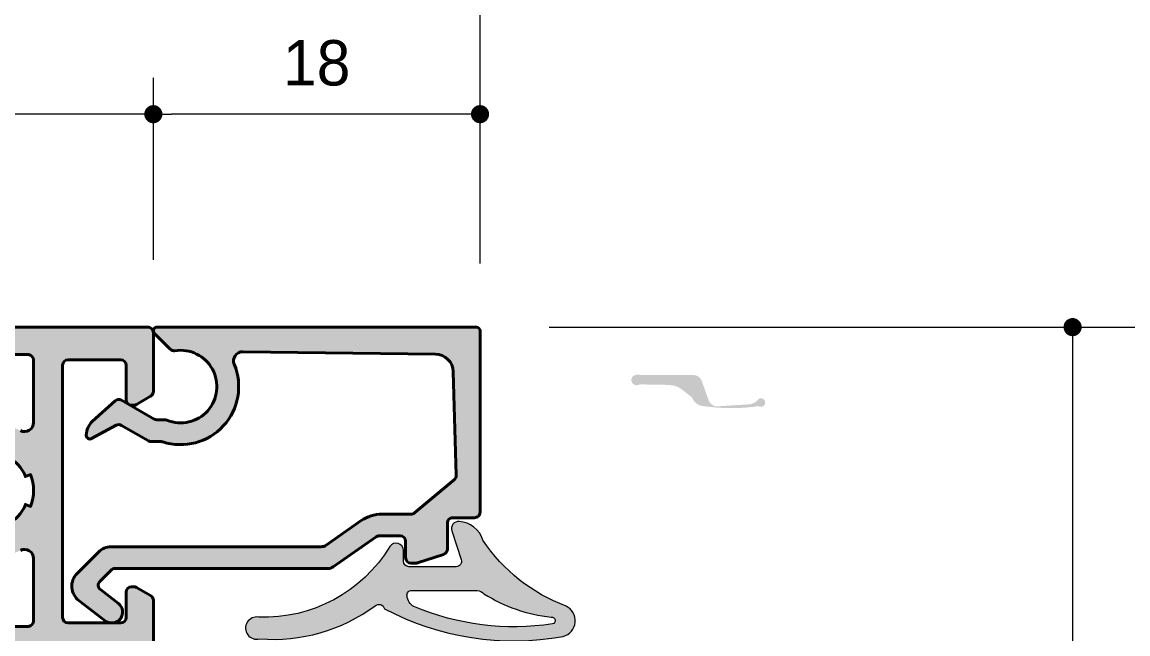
# Model space of a CAD drawing. Header units: millimetres. Extents: x -576 to 4430, y -1196 to 2690.
# Drawn here: x 365.4 to 426.4, y -209.2 to -175.5 of the extents above; entities that cross this region are included whole.
import ezdxf

# ---------------------------------------------------------------- set-up
doc = ezdxf.new("R2010")
doc.units = ezdxf.units.MM
doc.header["$LTSCALE"] = 0.25
doc.header["$MEASUREMENT"] = 0
doc.layers.get('0').update_dxf_attribs({"lineweight": 5})
doc.layers.get('Defpoints').update_dxf_attribs({"lineweight": 5})
for name, color, linetype, lineweight in [('01_Aluminum', 4, 'Continuous', 40), ('01_Dimension', 251, 'Continuous', 9), ('01_Fill Plastic', 253, 'Continuous', 0), ('01_Plastic', 3, 'Continuous', 20)]:
    doc.layers.add(name, color=color, linetype=linetype, lineweight=lineweight)
doc.layers.add('01_Fill Aluminum', color=7, linetype='Continuous', lineweight=0, true_color=0xdcdcdc)
doc.styles.add('Aluk Text', font='GOTHIC.TTF')
doc.dimstyles.new('ALUK Manual 1-1', dxfattribs={"dimtxt": 2.5, "dimasz": 1, "dimexe": 2, "dimexo": 4, "dimgap": 1.5, "dimtad": 3, "dimdec": 1, "dimdsep": 46, "dimtxsty": 'Aluk Text', "dimblk": 'DOT', "dimcen": 0, "dimclrd": 256, "dimclre": 256, "dimclrt": 2, "dimaunit": 1, "dimadec": 0, "dimazin": 0, "dimtfac": 0.7, "dimtdec": 1, "dimtmove": 0, "dimatfit": 3, "dimldrblk": 'DOT', "dimfxl": 1, "dimtolj": 2, "dimlwd": -1, "dimlwe": -1, "dimarcsym": 0})

# ---------------------------------------------------------------- blocks, each defined once
blk = doc.blocks.new('N10822')
at = {"layer": '01_Fill Aluminum', "ltscale": 0.25}
h = blk.add_hatch(color=256, dxfattribs=at)
h.dxf.hatch_style = 1
h.paths.add_polyline_path([(18.30001549542649, 0.09999999999977383, 0.4142135623730933), (18.10001549542638, 0.2999999999998875), (0.5000154954263092, 0.3000000000000012, 0.6681786379191139), (0.3585941391890248, -0.04142135623699228), (1.232550510368295, -0.9153777274171734, 0.2397131860925447), (1.491203131615487, -0.9996168033190806, -1.314619193601318), (1.050779895853507, -4.829247002215524, 0.09647240044976374), (0.9381958235992389, -4.807320421791314), (0.5000154954256484, -4.807320421791314, -0.1316524975873898), (0.350015495425934, -4.767128042926722), (-1.448354594318017, -3.728838587510524, 0.3249196962328286), (-1.799093776225668, -3.765702761002593), (-3.06323467075331, -4.903940334996976, 0.2214433755511128), (-3.393527870323314, -5.681027113023898, 0.5436583071641639), (-3.09875039969436, -5.841662359703617), (-1.745961627550997, -5.107935893227609, -0.2608278656960735), (-1.452931130501183, -5.111836969168023), (0.02847646450913288, -5.967128042926577, 0.1316524975875252), (0.1784764645097745, -6.007320421791359), (0.7296745710459227, -6.007320421791018, -0.07795444858954513), (0.8215316401751451, -6.021729317498481, 0.6394709010001309), (4.756446417380594, -1.747683070561566, -0.5356632447756504), (5.219439502544551, -1.055850100275882), (15.84044425250568, -1.188055680604361, -0.4022031260866221), (16.82758490259349, -2.159249479955515), (16.99118137232327, -7.851422240871968, -0.2378242316410792), (16.8838760907339, -8.09930484437054), (14.68907362621152, -9.930361587527276, -0.175594690743593), (14.49689106413947, -10.00000129833809), (12.90269761395862, -10.00000129833775, 0.1539147432816319), (11.75554459900262, -10.36169730936692), (9.830574693325174, -11.70957599724397, -0.1539147432815861), (9.543786439585878, -11.80000000000139), (-2.020971491507062, -11.80000000000093, 0.198912367379744), (-2.728078272693846, -12.09289321881458), (-3.900879172980243, -13.26569411910167, 0.4579875136934233), (-3.789594303457029, -14.77591748558643), (-2.35761689335072, -15.87585636277707, 1), (-1.626697691536512, -14.92414363278978), (-2.619971604034042, -14.1613052757566, -0.4529657504803252), (-2.649373837935642, -13.71124505890452), (-2.025996744675673, -13.08786796564444, -0.1989123673796808), (-1.813864710320026, -13.00000000000052), (9.922145043519391, -13.00000000000052, 0.1539147432816), (10.20893329725875, -12.90957599724307), (12.57297524340988, -11.25425569999213, -0.1539147432816007), (12.74504819565342, -11.20000129833768), (13.90001754467038, -11.20000129833768, -0.4142135623730945), (14.20001754467049, -11.50000129833779), (14.20001754467049, -12.40000221742495, 0.4142135623730951), (14.50001754467058, -12.70000221742505), (14.76848627409068, -12.70000221742505, 0.0787017068245513), (14.8611913724024, -12.68531917231373), (16.29272264298302, -12.22018646672919, 0.3249196962329789), (16.50001754467067, -11.93486951184054), (16.50001754467067, -10.50000180925205, -0.414213620938794), (16.800017604657, -10.20000180925247), (18.00001543544658, -10.20000204919899, 0.4142136209387941), (18.30001549543349, -9.90000204919883)])
at = {"layer": '01_Aluminum'}
blk.add_lwpolyline([(0.8215316401750954, -6.021729317498465, 0.07795444858954005), (0.7296745710458765, -6.007320421791018), (0.178476464509373, -6.007320421791359, -0.1316524975874838), (0.02847646450882735, -5.967128042926401), (-1.452931130501014, -5.11183696916812, 0.2608278656967649), (-1.745961627551509, -5.107935893227886), (-3.098750399694467, -5.841662359703673, -0.5685093927568832), (-3.394104064394554, -5.66585656165314), (-3.394104064394554, -5.647085160475125, -0.212556561670061), (-3.063234670753985, -4.903940334997582), (-1.799093776225703, -3.765702761002625, -0.3249196962327348), (-1.448354594318147, -3.728838587510448), (0.3500154954266748, -4.767128042927151, 0.1316524975872261), (0.500015495426311, -4.807320421791314), (0.9381958235993864, -4.807320421791314, -0.09647240044982194), (1.050779895853708, -4.829247002215606, 1.314619193601183), (1.491203131615663, -0.9996168033190531, -0.2397131860924494), (1.232550510368497, -0.9153777274173751), (0.3585941391887957, -0.0414213562367638, -0.6681786379185342), (0.500015495426311, 0.3000000000000012), (18.10001549542667, 0.2999999999998875, -0.4142135623732282), (18.30001549542649, 0.09999999999938725), (18.30001549542649, -9.899999999999931, -0.414215613228528), (18.00001544401621, -10.200002049199), (16.80001759608732, -10.20000180925247, 0.4142136125722515), (16.50001754467067, -10.50000180925219), (16.50001754467067, -11.93486951184043, -0.3249196962328572), (16.29272264298325, -12.22018646672911), (14.86119137240294, -12.68531917231355, -0.07870170682468189), (14.76848627409109, -12.70000221742505), (14.50001754467067, -12.70000221742505, -0.4142135623728175), (14.20001754467049, -12.40000221742532), (14.20001754467049, -11.50000129833763, 0.4142135623730173), (13.90001754467031, -11.20000129833768), (12.74504819565337, -11.20000129833768, 0.1539147432815944), (12.57297524340984, -11.25425569999215), (10.2089332972586, -12.90957599724318, -0.1539147432815825), (9.922145043519237, -13.00000000000052), (-1.813864710320189, -13.00000000000052, 0.1989123673799484), (-2.025996744676007, -13.08786796564477), (-2.649373837935485, -13.71124505890436, 0.4529657504802867), (-2.619971604034248, -14.16130527575644), (-1.626697691539988, -14.9241436327871, -0.9999999999999792), (-2.357616893358312, -15.87585636277124), (-3.789594303456937, -14.7759174855865, -0.4579875136936188), (-3.90087917297987, -13.26569411910129), (-2.728078272693523, -12.09289321881426, -0.1989123673796791), (-2.020971491506856, -11.80000000000093), (9.543786439585716, -11.80000000000139, 0.153914743281608), (9.830574693325076, -11.70957599724404), (11.75554459900232, -10.36169730936713, -0.1539147432815915), (12.90269761395794, -10.00000129833775), (14.49689106413953, -10.00000129833809, 0.1755946907436052), (14.68907362621158, -9.930361587527226), (16.88387609073371, -8.099304844370703, 0.2378242316413056), (16.99118137232327, -7.851422240871965), (16.82758490259349, -2.159249479955473, 0.4022031260866348), (15.84044425250559, -1.18805568060436), (5.229369950365623, -1.055973710108286, 0.542070862359244), (4.756446417380545, -1.747683070561446, -0.6394709010001509)], format="xyb", close=True, dxfattribs=at)
blk = doc.blocks.new('809120')
at = {"layer": '01_Fill Plastic', "ltscale": 0.25}
h = blk.add_hatch(color=256, dxfattribs=at)
h.dxf.hatch_style = 1
h.paths.add_polyline_path([(-9.323921734986751, -2.776099439384694, 1.248094821065327), (-9.271178545890006, -3.971933540839356, 0.1806414587843621), (-2.909122664640094, -2.157175772658533, -0.5713882184752315), (-2.393675263612316, -2.314557086055047, 0.1686678630860113), (7.453558793975825, -3.838715705040038, 0.6985064420417769), (7.614815590446884, -2.170444398338581, -0.1590991144742034), (3.033966182006451, 1.466446658664156, 0.3028165420598264), (1.725863716689525, 2.495388488997953, 0.5367706748602691), (1.31499070863955, 1.970302435791541), (1.839370635029624, 0.3947368421052456, -0.5117725455009919), (1.554721850124579, -9.43689570931383e-16), (-1.045278149875333, 8.326672684688674e-16, -0.4142135623730673), (-1.345278149875355, 0.2999999999999954), (-1.345278149875412, 0.9000000000000967, 0.7524982433586542), (-2.098409856434863, 1.108695198791989, -0.2720297106965639)])
h.paths.add_polyline_path([(-0.882272218610128, -1.302403864303527), (2.719963092387786, -1.302403864303415, -0.1383337806736483), (3.089248055011774, -1.485597594298783, 0.1174169460554841), (6.793518628232169, -2.774305129175675, -0.9646854720560472), (6.865514654357264, -3.151797035172218, -0.1368653522962644), (-0.7673108268856814, -2.196615346370222, -0.2349743539514288), (-1.149083788569158, -1.60984644776499, -0.5053443711861282)], flags=16)
at = {"layer": '01_Plastic'}
for points in [[(-1.345278149875412, 0.9000000000000918, 0.7524982433568572), (-2.098409856433875, 1.108695198793613, -0.272029710696627), (-9.323921734986754, -2.776099439384693, 1.248094821065313), (-9.271178545889995, -3.971933540839358, 0.1806414587843612), (-2.909122664640108, -2.157175772658547, -0.5713882184753021), (-2.393675263612295, -2.31455708605506, 0.1686678630860103), (7.453558793975787, -3.838715705040047, 0.6985064420418362), (7.614815590446767, -2.170444398338534, -0.1590991144741998), (3.033966182006452, 1.466446658664153, 0.3028165420598103), (1.725863716689616, 2.495388488997945, 0.5367706748602842), (1.314990708639527, 1.97030243579161), (1.839370635029638, 0.3947368421052024, -0.5117725455009584), (1.554721850124565, -8.881784197001252e-16), (-1.045278149875401, 8.881784197001252e-16, -0.4142135623730727), (-1.345278149875355, 0.3000000000000691)], [(6.865514654355877, -3.151797035172424, -0.1368653522962399), (-0.767310826885705, -2.196615346370208, -0.2349743539514184), (-1.149083788569158, -1.609846447764993, -0.505344371186135), (-0.882272218610126, -1.302403864303527), (2.719963092387786, -1.302403864303415, -0.1383337806736852), (3.089248055011865, -1.485597594298839, 0.1174169460554808), (6.793518628232164, -2.774305129175676, -0.9646854720520451)]]:
    blk.add_lwpolyline(points, format="xyb", close=True, dxfattribs=at)
blk = doc.blocks.new('#K-007')
at = {"layer": '01_Fill Aluminum', "ltscale": 0.25}
h = blk.add_hatch(color=256, dxfattribs=at)
h.dxf.hatch_style = 1
h.paths.add_polyline_path([(58.7000001021388, -46.0002577053732, -0.4142135623730951), (59.00000010213864, -45.70025770537336), (61.90000010213805, -45.70025770537336, -0.4142135623730951), (62.2000001021388, -46.00025770537411), (62.2000001021388, -47.40025770537363, 0.4742974360923657), (62.55980772327376, -47.69423567810965, 0.1830809254934058), (62.76961534440875, -47.66006532650873), (63.5500001021386, -47.20950997656151, 0.2679491924310168), (63.7000001021388, -46.94970235542571), (63.7000001021388, -43.80025770537372, 0.4142135623730951), (62.7000001021388, -42.80025770537372), (62.50000010213847, -42.80025770537372, 0.414213562373095), (62.2000001021388, -43.10025770537339), (62.2000001021388, -43.70025770537291, -0.4142135623730951), (61.90000010213816, -44.00025770537354), (59.00001570289064, -44.00025770537354, -0.3405910713407194), (58.70992387901635, -43.77672164276188), (58.43646837071174, -42.73927562751783, -0.3529849633643038), (58.57440655874557, -42.38879081839196, 0.2715490385400059), (58.67551416539754, -42.21354591064005), (58.67551416539754, -40.6624517370855, 0.5062415994909248), (58.28579333058619, -40.37618233285106), (56.36512457075762, -40.97814678304714, 0.1989123673788317), (55.89540613641798, -41.37091632427907), (55.74847686348789, -41.651986660296, 0.5773502691906921), (55.93410149371659, -41.94446485888942), (56.22252304800895, -41.93236773718104), (57.30658625788986, -43.64046463356737, -0.1423287356552945), (57.39999915782028, -43.96197592426049), (57.39999915782028, -44.00025770537354, -0.7071067811867222), (56.83431373287021, -44.00025770537354), (52.79999915782042, -44.00025770537354, -0.4142135623730951), (52.49999915782064, -43.70025770537376), (52.49999915782064, -43.4806424630999, -0.1316524975848087), (52.54019153668378, -43.33064246310255), (53.47375958852352, -41.80025770537328, 0.5773502691902034), (53.30055450776713, -41.50025770537354), (51.8753662629009, -41.50025770537354, 0.2614866908333222), (51.02167092374121, -41.97948494504779), (50.08129456330798, -43.52103046569901, -0.261486690833315), (49.2275992241486, -44.00025770537309), (32.17240098012932, -44.00025770537354, -0.2614866908333646), (31.31870564096985, -43.52103046569936), (30.3783292805366, -41.97948494504767, 0.2614866908332722), (29.52463394137757, -41.50025770537354), (28.09944569651101, -41.50025770537309, 0.5935689061802397), (27.93127227434905, -41.80850603135733), (28.8522611796998, -43.31826997412691, -0.1439605782764234), (28.90000104645696, -43.48064246310311), (28.90000104645696, -43.7002577053729, -0.4142135623730999), (28.60000104645633, -44.00025770537354), (24.56568647140557, -44.00025770537354, -0.7071067811867222), (24.00000104645733, -44.00025770537354), (24.00000104645733, -43.96197592426043, -0.1423287356552947), (24.09341394638771, -43.64046463356742), (25.17747715626865, -41.93236773718104), (25.46589871055909, -41.94446485888942, 0.5773502691890878), (25.65152334078834, -41.65198666029686), (25.50459406786146, -41.37091632428258, 0.198912367380223), (25.0348756335199, -40.97814678304712), (23.11420687369036, -40.3761823328513, 0.5062415994908254), (22.72448603888007, -40.66245173708505), (22.72448603888006, -42.21635042705848, 0.2677884243583146), (22.82559364553146, -42.38879081839163, -0.3273263733949046), (22.97056310858571, -42.71260010615588), (22.69007632525956, -43.77672164276277, -0.3405910713408985), (22.39998450138526, -44.00025770537445), (19.50000010213838, -44.00025770537354, -0.414213562373005), (19.2000001021388, -43.70025770537387), (19.2000001021388, -43.10025770537402, 0.4142135623737611), (18.90000010213737, -42.80025770537327), (18.70000010213653, -42.80025770537372, 0.4142135623724291), (17.7000001021388, -43.80025770537372), (17.7000001021388, -46.94970235542737, 0.2679491924310176), (17.85000010213847, -47.20950997656225), (18.63038485986628, -47.66006532650829, 0.1830809254919548), (18.84019248100197, -47.69423567810948, 0.4742974360931694), (19.20000010213879, -47.40025770537272), (19.2000001021388, -46.0002577053732, -0.4142135623730939), (19.50000010213864, -45.70025770537336), (22.40000010213805, -45.70025770537336, -0.4142135623730951), (22.7000001021388, -46.00025770537411), (22.7000001021388, -59.90025770537272, -0.4142135623730951), (22.40000010213816, -60.20025770537336), (19.50000010213853, -60.20025770537336, -0.4142135623730951), (19.2000001021388, -59.90025770537363), (19.2000001021388, -58.00025770537411, 0.4742974360917166), (18.84019248100311, -57.70627973263711, 0.1830809254934243), (18.63038485986786, -57.74045008423798), (17.85000010213881, -58.19100543418428, 0.2679491924311358), (17.7000001021388, -58.4508130553196), (17.7000001021388, -61.70025770537376, 0.4142135623730951), (18.00000010213859, -62.00025770537354), (63.40000010213822, -62.00025770537354, 0.4142135623730951), (63.7000001021388, -61.70025770537296), (63.7000001021388, -58.45081305532129, 0.267949192431135), (63.55000010213824, -58.19100543418501), (62.76961534440863, -57.74045008423838, 0.1830809254922483), (62.55980772327496, -57.70627973263728, 0.4742974360934722), (62.2000001021388, -58.0002577053732), (62.2000001021388, -59.90025770537272, -0.4142135623730951), (61.90000010213816, -60.20025770537336), (59.00000010213853, -60.20025770537336, -0.4142135623730951), (58.7000001021388, -59.90025770537363)])
h.paths.add_polyline_path([(57.10000010213844, -49.25485128412156, -0.5594340831480347), (56.37380962594645, -49.70076368413047, 0.3536631754719269), (51.8241252230932, -50.67256705986363, 0.460949702266015), (51.96275696350497, -51.42016738126019), (52.49036212273873, -51.7247803619692, 0.3586057923506222), (53.11721558031573, -51.62037300317492, -0.1395160515611566), (54.08101423587505, -50.99381255203639), (53.99258768355321, -50.70714071030056, -0.1892102083955362), (55.74132107602054, -50.83819016122175), (55.611155954286, -51.10848082159259, -0.189210208395543), (56.65483497429159, -52.23329929301849), (56.9340970988851, -52.12369698570797, -0.189210208395456), (56.9340970988851, -53.87733390266635), (56.65483497429159, -53.76773159535674, -0.1892102083955119), (55.611155954286, -54.89255006678263), (55.74132107602054, -55.16284072715348, -0.1892102083955409), (53.99258768355321, -55.29389017807421), (54.08101423587505, -55.00721833633838, -0.1395160515610203), (53.11721558031641, -54.38065788519926, 0.3586057923507588), (52.49036212273927, -54.2762505264048), (51.96275696350587, -54.58086350711361, 0.460949702265669), (51.82412522309398, -55.32846382850849, 0.3536631754721924), (56.37380962594654, -56.30026720424471, -0.5594340831479676), (57.10000010213844, -56.74617960425367), (57.10000010213844, -60.15025770537346, -0.4142135623730951), (56.75000010213836, -60.50025770537354), (24.65000010213743, -60.50025770537354, -0.4142135623732509), (24.30000010213735, -60.15025770537328), (24.30000010213917, -56.74617960425443, -0.559434083147704), (25.0261905783282, -56.30026720424736, 0.3536631754722028), (29.57587498118298, -55.32846382850929, 0.4609497022651223), (29.43724324077157, -54.58086350711456), (28.90963808153878, -54.27625052640506, 0.358605792351154), (28.28278462395924, -54.38065788519942, -0.1395160515610036), (27.31898596840074, -55.00721833633838), (27.40741252072439, -55.29389017807421, -0.1892102083955443), (25.65867912825706, -55.16284072715348), (25.7888442499916, -54.89255006678263, -0.1892102083955134), (24.74516522998601, -53.76773159535674), (24.4659031053925, -53.87733390266635, -0.1892102083954612), (24.4659031053925, -52.12369698570797), (24.74516522998601, -52.23329929301849, -0.1892102083955367), (25.7888442499916, -51.10848082159259), (25.65867912825524, -50.83819016122175, -0.1892102083955192), (27.40741252072439, -50.70714071030056), (27.31898596840074, -50.99381255203639, -0.1395160515612087), (28.28278462396209, -51.62037300317517, 0.3586057923508513), (28.90963808153953, -51.72478036196883), (29.43724324077051, -51.42016738126036, 0.4609497022651642), (29.57587498118189, -50.67256705986548, 0.3536631754721377), (25.02619057832836, -49.70076368412778, -0.5594340831476671), (24.30000010213917, -49.25485128412057), (24.30000010213735, -45.85025770537392, -0.414213562373252), (24.65000010213754, -45.50025770537354), (56.75000010213927, -45.50025770537354, -0.4142135623730951), (57.10000010213844, -45.85025770537271)], flags=16)
at = {"layer": '01_Aluminum'}
for points in [[(18.00000010213807, -62.00025770537354), (63.40000010213771, -62.00025770537354, 0.4142135623732061), (63.7000001021388, -61.70025770537336), (63.7000001021388, -58.45081305532017, 0.267949192431055), (63.55000010213735, -58.19100543418449), (62.76961534440852, -57.74045008423832, 0.1316524975873672), (62.61961534440888, -57.70025770537382), (62.50000010213807, -57.70025770537336, 0.4142135623728731), (62.2000001021388, -58.00025770537354), (62.2000001021388, -59.90025770537363, -0.4142135623726511), (61.90000010213771, -60.20025770537336), (59.00000010213807, -60.20025770537336, -0.4142135623726512), (58.7000001021388, -59.90025770537363), (58.7000001021388, -46.00025770537354, -0.4142135623728731), (59.00000010213807, -45.70025770537336), (61.90000010213771, -45.70025770537336, -0.414213562372873), (62.2000001021388, -46.00025770537354), (62.2000001021388, -47.40025770537363, 0.4142135623726512), (62.50000010213807, -47.70025770537336), (62.61961534440888, -47.70025770537336, 0.1316524975873639), (62.76961534440852, -47.66006532650886), (63.55000010213735, -47.20950997656223, 0.2679491924311528), (63.7000001021388, -46.94970235542701), (63.7000001021388, -43.80025770537372, 0.414213562373095)], [(24.65000010213771, -45.50025770537354), (56.75000010213989, -45.50025770537354, -0.4142135623731902), (57.10000010213844, -45.85025770537345), (57.10000010213844, -49.25485128412015, -0.5594340831480957), (56.37380962594762, -49.70076368413106, 0.3536631754720773)], [(55.611155954286, -51.10848082159259, -0.1892102083955431), (56.65483497429159, -52.23329929301849), (56.9340970988851, -52.12369698570797, -0.1892102083954559), (56.9340970988851, -53.87733390266635), (56.65483497429159, -53.76773159535674, -0.1892102083955118), (55.611155954286, -54.89255006678263)], [(56.37380962594762, -56.30026720424416, -0.5594340831480957), (57.10000010213844, -56.74617960425508), (57.10000010213844, -60.15025770537363, -0.4142135623731902), (56.75000010213807, -60.50025770537354), (24.65000010213771, -60.50025770537354, -0.41421356237319)]]:
    blk.add_lwpolyline(points, format="xyb", dxfattribs=at)
blk = doc.blocks.new('_Dot')
at = {"color": 0, "linetype": 'ByBlock', "lineweight": -2}
blk.add_line((-0.5, 0), (-1, 0), dxfattribs=at)
at = {"color": 0, "linetype": 'ByBlock', "const_width": 0.5}
blk.add_lwpolyline([(-0.25, 0, 1), (0.25, 0, 1)], format="xyb", close=True, dxfattribs=at)
blk = doc.blocks.new('*D248')
at = {"layer": '01_Dimension', "ltscale": 0.25, "transparency": 16777216}
for p, q in [((372.6664156067686, -188.6471771657447), (372.6664156067686, -178.6138910694423)), ((390.6664309999651, -188.5471771661349), (390.6664309999651, -178.6138910694423)), ((389.6664309999651, -180.6138910694423), (373.6664156067686, -180.6138910694423))]:
    blk.add_line(p, q, dxfattribs=at)
at = {"layer": 'Defpoints', "color": 0, "ltscale": 0.25, "transparency": 16777216}
for p in [(372.6664156067686, -180.6138910694423), (372.6664156067686, -192.6471771657447), (390.6664309999651, -192.5471771661349)]:
    blk.add_point(p, dxfattribs=at)
at = {"layer": '01_Dimension', "ltscale": 0.25, "transparency": 16777216, "rotation": 180}
blk.add_blockref('_Dot', (372.6664156067686, -180.6138910694423), dxfattribs=at)
at = {"layer": '01_Dimension', "ltscale": 0.25, "transparency": 16777216}
blk.add_blockref('_Dot', (390.6664309999651, -180.6138910694423), dxfattribs=at)
at = {"layer": '01_Dimension', "color": 2, "ltscale": 0.25, "transparency": 16777216, "insert": (381.6664233033669, -177.8010086765123), "char_height": 2.5, "attachment_point": 5, "style": 'Aluk Text'}
blk.add_mtext('\\A2;18', dxfattribs=at)
blk = doc.blocks.new('*D153')
at = {"layer": '01_Dimension', "ltscale": 0.25, "transparency": 16777216}
for p, q in [((326.6664156067686, -188.6471771657447), (326.6664156067686, -178.6138910694416)), ((372.6664156067686, -188.6471771657447), (372.6664156067686, -178.6138910694416)), ((371.6664156067686, -180.6138910694416), (327.6664156067686, -180.6138910694416))]:
    blk.add_line(p, q, dxfattribs=at)
at = {"layer": 'Defpoints', "color": 0, "ltscale": 0.25, "transparency": 16777216}
for p in [(326.6664156067686, -180.6138910694416), (326.6664156067686, -192.6471771657447), (372.6664156067686, -192.6471771657447)]:
    blk.add_point(p, dxfattribs=at)
at = {"layer": '01_Dimension', "ltscale": 0.25, "transparency": 16777216, "rotation": 180}
blk.add_blockref('_Dot', (326.6664156067686, -180.6138910694416), dxfattribs=at)
at = {"layer": '01_Dimension', "ltscale": 0.25, "transparency": 16777216}
blk.add_blockref('_Dot', (372.6664156067686, -180.6138910694416), dxfattribs=at)
at = {"layer": '01_Dimension', "color": 2, "ltscale": 0.25, "transparency": 16777216, "insert": (349.6664156067686, -177.8010086765116), "char_height": 2.5, "attachment_point": 5, "style": 'Aluk Text'}
blk.add_mtext('\\A2;46', dxfattribs=at)
blk = doc.blocks.new('*D249')
at = {"layer": '01_Dimension', "ltscale": 0.25, "transparency": 16777216}
for p, q in [((301.6648195080688, -188.8471771659996), (301.6648195080688, -171.0178217930269)), ((390.6664309999651, -188.8471771659996), (390.6664309999651, -171.0178217930269)), ((302.6648195080688, -173.0178217930269), (389.6664309999651, -173.0178217930269))]:
    blk.add_line(p, q, dxfattribs=at)
at = {"layer": 'Defpoints', "color": 0, "ltscale": 0.25, "transparency": 16777216}
for p in [(390.6664309999651, -173.0178217930269), (301.6648195080688, -192.8471771659996), (390.6664309999651, -192.8471771659996)]:
    blk.add_point(p, dxfattribs=at)
at = {"layer": '01_Dimension', "ltscale": 0.25, "transparency": 16777216, "rotation": 180}
blk.add_blockref('_Dot', (301.6648195080688, -173.0178217930269), dxfattribs=at)
at = {"layer": '01_Dimension', "ltscale": 0.25, "transparency": 16777216}
blk.add_blockref('_Dot', (390.6664309999651, -173.0178217930269), dxfattribs=at)
at = {"layer": '01_Dimension', "color": 2, "ltscale": 0.25, "transparency": 16777216, "insert": (346.165625254017, -170.2049394000969), "char_height": 2.5, "attachment_point": 5, "style": 'Aluk Text'}
blk.add_mtext('\\A2;89', dxfattribs=at)
blk = doc.blocks.new('*D251')
at = {"layer": '01_Dimension', "ltscale": 0.25, "transparency": 16777216}
for p, q in [((394.4664309999655, -192.3471771661343), (425.3145532660732, -192.3471771661343)), ((423.3145532660732, -193.3471771661343), (423.3145532660732, -253.6474348711286)), ((394.366415606755, -254.6474348711286), (425.3145532660732, -254.6474348711286))]:
    blk.add_line(p, q, dxfattribs=at)
at = {"layer": 'Defpoints', "color": 0, "ltscale": 0.25, "transparency": 16777216}
for p in [(390.4664309999655, -192.3471771661343), (390.366415606755, -254.6474348711286), (423.3145532660732, -254.6474348711286)]:
    blk.add_point(p, dxfattribs=at)
at = {"layer": '01_Dimension', "ltscale": 0.25, "transparency": 16777216}
for p, rotation in [((423.3145532660732, -192.3471771661343), 90), ((423.3145532660732, -254.6474348711286), 270)]:
    blk.add_blockref('_Dot', p, dxfattribs=dict(at, rotation=rotation))
at = {"layer": '01_Dimension', "color": 2, "ltscale": 0.25, "transparency": 16777216, "insert": (420.501670873143, -223.4973060186315), "char_height": 2.5, "attachment_point": 5, "rotation": 90, "style": 'Aluk Text'}
blk.add_mtext('\\A2;62', dxfattribs=at)
blk = doc.blocks.new('*D252')
at = {"layer": '01_Dimension', "ltscale": 0.25, "transparency": 16777216}
for p, q in [((394.4664309999651, -192.3471771661346), (436.4828157880793, -192.3471771661346)), ((434.4828157880793, -193.3471771661346), (434.4828157880793, -331.0484462969997)), ((394.3631827491939, -332.0484462969997), (436.4828157880793, -332.0484462969997))]:
    blk.add_line(p, q, dxfattribs=at)
at = {"layer": 'Defpoints', "color": 0, "ltscale": 0.25, "transparency": 16777216}
for p in [(390.4664309999651, -192.3471771661346), (390.3631827491939, -332.0484462969997), (434.4828157880793, -332.0484462969997)]:
    blk.add_point(p, dxfattribs=at)
at = {"layer": '01_Dimension', "ltscale": 0.25, "transparency": 16777216}
for p, rotation in [((434.4828157880793, -192.3471771661346), 90), ((434.4828157880793, -332.0484462969997), 270)]:
    blk.add_blockref('_Dot', p, dxfattribs=dict(at, rotation=rotation))
at = {"layer": '01_Dimension', "color": 2, "ltscale": 0.25, "transparency": 16777216, "insert": (431.6699333951492, -262.1978117315672), "char_height": 2.5, "attachment_point": 5, "rotation": 90, "style": 'Aluk Text'}
blk.add_mtext('\\A2;140', dxfattribs=at)

msp = doc.modelspace()

# ---------------------------------------------------------------- hatches: boundary and pattern name
at = {"layer": '01_Fill Plastic', "ltscale": 0.25}
h = msp.add_hatch(color=256, dxfattribs=at)
h.dxf.hatch_style = 1
edge = h.paths.add_edge_path(flags=0)
edge.add_line((400.3988100467195, -193.5880555970793), (400.3988100467195, -192.7188581876057))
edge.add_arc((400.6988100467204, -192.7188581876054), 0.3000000000009209, 78.65470460983221, 180.0000000000706, ccw=False)
edge.add_arc((401.8988100467177, -186.738055565905), 5.79999999997707, 258.654704609615, 281.3452953904193)
edge.add_arc((403.0988100467187, -192.7188581876048), 0.3000000000010639, -1.0913936421275139e-11, 101.34529539021781, ccw=False)
edge.add_line((403.3988100467197, -192.7188581876048), (403.3988100467193, -193.5880555923436))
edge.add_arc((402.7988100467197, -193.5880555923435), 0.599999999999568, 269.9999999999891, 359.9999999999864, ccw=False)
edge.add_line((402.7988100467196, -194.1880555923431), (400.9988100467192, -194.1880555970797))
edge.add_arc((400.9988100467195, -193.5880555970797), 0.5999999999999659, 179.999999999962, 269.99999999997283, ccw=False)
edge = h.paths.add_edge_path(flags=17)
edge.add_line((398.0678485528244, -194.2854934339896), (397.9816154615737, -194.9871584251807))
edge.add_arc((398.9741480105193, -195.1091385024652), 0.9999999999853626, 172.9936077254493, 265.7128735626889)
edge.add_line((398.8993933391789, -196.1063404574791), (400.7613526516955, -196.1867408012372))
edge.add_arc((400.7268404075652, -196.9859960201792), 0.8000000000005737, 35.716762253075615, 87.52747525230359, ccw=False)
edge.add_line((401.3763706262564, -196.5189730068191), (401.9392385844114, -197.3018032689165))
edge.add_arc((402.507760993342, -196.7389691276777), 0.8000000000001385, 224.7119290243146, 272.7384389560608)
edge.add_line((402.5459822586499, -197.5380555653542), (406.7644383766094, -197.5380555653257))
edge.add_arc((406.3472599924848, -196.5356623240842), 1.085739385979719, 292.5962169643883, 354.1362622465392)
edge.add_arc((406.9381785993096, -196.5429400101308), 0.5000000000010282, 348.0364513271113, 381.7668760545743)
edge.add_line((407.4025287831053, -196.3575245123698), (406.8088147331994, -194.2604098523602))
edge.add_arc((406.5190369853105, -194.3380555658824), 0.2999999999997994, 14.99999999830761, 90)
edge.add_line((406.5190369853105, -194.0380555658826), (405.0988100467198, -194.0380555658826))
edge.add_line((405.0988100467198, -194.0380555658826), (404.7505094434787, -194.1312579788448))
edge.add_arc((404.6988100467192, -193.9380555658819), 0.199999999999959, 180.0000000000896, 284.9808971567498, ccw=False)
edge.add_line((404.4988100467192, -193.9380555658822), (404.4988100467192, -192.7380555658822))
edge.add_line((404.4988100467192, -192.7380555658822), (404.75057385574, -192.6705956565715))
edge.add_arc((404.6988100467195, -192.4774104913136), 0.200000000000121, 284.9999999999852, 399.9999999999433)
edge.add_line((404.8520189353435, -192.3488529693764), (404.177690205483, -191.5452192829766))
edge.add_arc((403.9478768725469, -191.7380555658825), 0.3000000000002805, 39.9999999999293, 89.99999999991316)
edge.add_line((403.9478768725473, -191.4380555658822), (403.656649629844, -191.4380555658822))
edge.add_arc((403.6566496298449, -191.738055565882), 0.2999999999997556, 90.0000000001737, 109.3700382456674)
edge.add_arc((401.8988100467193, -186.7380555658818), 5.000000000000747, 250.6299617544583, 289.37003824554176, ccw=False)
edge.add_arc((400.1409704635939, -191.7380555658813), 0.2999999999990365, 70.62996175431832, 89.99999999985887)
edge.add_line((400.1409704635946, -191.4380555658822), (399.8497432208912, -191.4380555658822))
edge.add_arc((399.8497432208917, -191.7380555658821), 0.2999999999998408, 90.00000000008686, 140.0000000001052)
edge.add_line((399.6199298879558, -191.5452192829766), (398.9456011580958, -192.3488529693773))
edge.add_arc((399.0988100467193, -192.4774104913142), 0.1999999999995614, 140.0000000000479, 254.9999999999727)
edge.add_line((399.0470462376989, -192.6705956565715), (399.2988100467194, -192.7380555658822))
edge.add_line((399.2988100467194, -192.7380555658822), (399.2988100467194, -193.9380555658822))
edge.add_arc((399.0988100467195, -193.938055565882), 0.1999999999998749, 255.0191028432753, 359.99999999993486, ccw=False)
edge.add_line((399.0471106499601, -194.1312579788448), (398.6988100467195, -194.0380555658826))
edge.add_line((398.6988100467195, -194.0380555658826), (398.3632080325965, -194.0380555658826))
edge.add_arc((398.3632080325956, -194.3380555658822), 0.2999999999996135, 89.9999999998263, 169.9092893634716)
edge.add_line((398.0678485528244, -194.2854934339896), (399.5338501726503, -194.9880556003939))
edge.add_arc((399.3717300663628, -195.4081631433132), 0.4503035381611111, 68.89832660114976, 134.0103272438681)
edge.add_arc((399.0193118737, -195.0831751327307), 0.03956863388199169, 309.3537514828521, 358.3734630289085, ccw=False)
edge.add_arc((399.2979191965405, -195.2578272978981), 0.2915866288937243, 150.3934355554939, 301.9492810514277)
edge.add_line((399.4522176129451, -195.5052434672255), (400.6635791722199, -195.5116358340124))
edge.add_line((400.6635791722199, -195.5116358340124), (401.2205121762643, -195.5498373545793))
edge.add_arc((401.0070989877939, -197.0885793820491), 1.553471021974666, 69.56451510010072, 82.10383269901399, ccw=False)
edge.add_line((401.5494972255581, -195.6328746153517), (401.8226484907616, -195.8041899834))
edge.add_line((401.8226484907616, -195.8041899834), (402.2173568360333, -196.1192533904346))
edge.add_arc((401.9386201389391, -196.5586290591412), 0.520331744715231, 21.00773483418851, 57.609258285132626, ccw=False)
edge.add_line((402.4243664934968, -196.3720932620611), (402.4680053596537, -196.4371251411187))
edge.add_arc((403.0201128651307, -195.9918754177836), 0.7092742866719131, 218.8846055349872, 269.8060012747654)
edge.add_arc((404.5207681039213, -186.3159816232333), 10.49336987369343, 261.7646998648038, 276.906671381922)
edge.add_arc((405.9490368572413, -197.2046979956403), 0.4999999999998538, 79.9097608889279, 109.4406964172021, ccw=False)
edge.add_arc((406.1445160051485, -196.5042257159072), 0.2344944693701695, 242.6095379947531, 486.6522718205277)
edge.add_arc((405.4091509410102, -195.8502360561152), 0.7559802597352495, 274.40973374123695, 321.95833205808697, ccw=False)
edge.add_line((405.4672770628029, -196.6039783907859), (403.7315519665715, -196.7114283592268))
edge.add_arc((403.7315519665717, -196.2114283592267), 0.5000000000001705, 194.9999999999831, 269.99999999998045, ccw=False)
edge.add_line((403.2485890534269, -196.3408378817778), (402.897892054614, -195.3586460708025))
edge.add_arc((402.4149291408117, -195.4880555942109), 0.5000000008571833, 15.00000007536774, 90.00000007535787)
edge.add_line((402.4149291401541, -194.9880555933537), (399.5338501726503, -194.9880556003941))
edge = h.paths.add_edge_path(flags=0)
edge.add_arc((406.5190369853105, -194.3380555658824), 0.2999999999997994, 14.99999999830761, 90)
edge.add_arc((406.5190369853105, -194.3380555658824), 0.2999999999997994, 14.999999998307601, 90, ccw=False)
edge = h.paths.add_edge_path(flags=0)
edge.add_arc((404.6988100467195, -192.4774104913136), 0.200000000000121, 284.9999999999852, 399.9999999999433)
edge.add_arc((404.6988100467195, -192.4774104913136), 0.200000000000121, -75.00000000001478, 39.99999999994333, ccw=False)
edge = h.paths.add_edge_path(flags=0)
edge.add_arc((403.9478768725469, -191.7380555658825), 0.3000000000002805, 39.9999999999293, 89.99999999991316)
edge.add_arc((403.9478768725469, -191.7380555658825), 0.3000000000002805, 39.99999999992929, 89.9999999999132, ccw=False)
edge = h.paths.add_edge_path(flags=0)
edge.add_arc((400.1409704635939, -191.7380555658813), 0.2999999999990365, 70.62996175431832, 89.99999999985887)
edge.add_arc((400.1409704635939, -191.7380555658813), 0.2999999999990365, 70.62996175431829, 89.99999999985891, ccw=False)
edge = h.paths.add_edge_path(flags=0)
edge.add_arc((399.8497432208917, -191.7380555658821), 0.2999999999998408, 90.00000000008686, 140.0000000001052)
edge.add_arc((399.8497432208917, -191.7380555658821), 0.2999999999998408, 90.00000000008691, 140.0000000001052, ccw=False)
edge = h.paths.add_edge_path(flags=0)
edge.add_arc((399.0988100467193, -192.4774104913142), 0.1999999999995614, 140.0000000000479, 254.9999999999727)
edge.add_arc((399.0988100467193, -192.4774104913142), 0.1999999999995614, 140.0000000000479, 254.99999999997272, ccw=False)
edge = h.paths.add_edge_path(flags=0)
edge.add_line((398.0678485528244, -194.2854934339896), (397.9816154615737, -194.9871584251807))
edge.add_arc((398.9741480105193, -195.1091385024652), 0.9999999999853626, 172.9936077254493, 265.7128735626889)
edge.add_line((398.8993933391789, -196.1063404574791), (400.7613526516955, -196.1867408012372))
edge.add_arc((400.7268404075652, -196.9859960201792), 0.8000000000005737, 35.71676225307557, 87.52747525230366)
edge.add_line((401.3763706262564, -196.5189730068191), (401.9392385844114, -197.3018032689165))
edge.add_arc((402.507760993342, -196.7389691276777), 0.8000000000001385, 224.7119290243146, 272.7384389560608)
edge.add_line((402.5459822586499, -197.5380555653542), (406.7644383766094, -197.5380555653257))
edge.add_arc((406.3472599924848, -196.5356623240842), 1.085739385979719, 292.5962169643883, 354.1362622465392)
edge.add_arc((406.9381785993096, -196.5429400101308), 0.5000000000010282, 348.0364513271113, 381.7668760545743)
edge.add_line((407.4025287831053, -196.3575245123698), (406.8088147331994, -194.2604098523602))
edge.add_arc((406.5190369853105, -194.3380555658824), 0.2999999999997994, 14.99999999830761, 90)
edge.add_line((406.5190369853105, -194.0380555658826), (405.0988100467198, -194.0380555658826))
edge.add_line((405.0988100467198, -194.0380555658826), (404.7505094434787, -194.1312579788448))
edge.add_arc((404.6988100467192, -193.9380555658819), 0.199999999999959, 180.0000000000896, 284.9808971567498)
edge.add_line((404.4988100467192, -193.9380555658822), (404.4988100467192, -192.7380555658822))
edge.add_line((404.4988100467192, -192.7380555658822), (404.75057385574, -192.6705956565715))
edge.add_arc((404.6988100467195, -192.4774104913136), 0.200000000000121, 284.9999999999852, 399.9999999999433)
edge.add_line((404.8520189353435, -192.3488529693764), (404.177690205483, -191.5452192829766))
edge.add_arc((403.9478768725469, -191.7380555658825), 0.3000000000002805, 39.9999999999293, 89.99999999991316)
edge.add_line((403.9478768725473, -191.4380555658822), (403.656649629844, -191.4380555658822))
edge.add_arc((403.6566496298449, -191.738055565882), 0.2999999999997556, 90.0000000001737, 109.3700382456674)
edge.add_arc((401.8988100467193, -186.7380555658818), 5.000000000000747, 250.6299617544583, 289.3700382455418)
edge.add_arc((400.1409704635939, -191.7380555658813), 0.2999999999990365, 70.62996175431832, 89.99999999985887)
edge.add_line((400.1409704635946, -191.4380555658822), (399.8497432208912, -191.4380555658822))
edge.add_arc((399.8497432208917, -191.7380555658821), 0.2999999999998408, 90.00000000008686, 140.0000000001052)
edge.add_line((399.6199298879558, -191.5452192829766), (398.9456011580958, -192.3488529693773))
edge.add_arc((399.0988100467193, -192.4774104913142), 0.1999999999995614, 140.0000000000479, 254.9999999999727)
edge.add_line((399.0470462376989, -192.6705956565715), (399.2988100467194, -192.7380555658822))
edge.add_line((399.2988100467194, -192.7380555658822), (399.2988100467194, -193.9380555658822))
edge.add_arc((399.0988100467195, -193.938055565882), 0.1999999999998749, 255.0191028432753, 359.99999999993486, ccw=False)
edge.add_line((399.0471106499601, -194.1312579788448), (398.6988100467195, -194.0380555658826))
edge.add_line((398.6988100467195, -194.0380555658826), (398.3632080325965, -194.0380555658826))
edge.add_arc((398.3632080325956, -194.3380555658822), 0.2999999999996135, 89.9999999998263, 169.9092893634716)
edge = h.paths.add_edge_path(flags=0)
edge.add_arc((398.3632080325956, -194.3380555658822), 0.2999999999996135, 89.9999999998263, 169.9092893634716)
edge.add_arc((398.3632080325956, -194.3380555658822), 0.2999999999996135, 89.9999999998263, 169.9092893634716)
edge = h.paths.add_edge_path(flags=0)
edge.add_arc((403.6566496298449, -191.738055565882), 0.2999999999997556, 90.0000000001737, 109.3700382456674)
edge.add_arc((403.6566496298449, -191.738055565882), 0.2999999999997556, 90.0000000001737, 109.3700382456674)
edge = h.paths.add_edge_path(flags=17)
edge.add_line((398.0678485528244, -194.2854934339896), (397.9816154615737, -194.9871584251807))
edge.add_arc((398.3632080325956, -194.3380555658822), 0.2999999999996135, 89.9999999998263, 169.9092893634716)
edge.add_line((398.6988100467195, -194.0380555658826), (398.3632080325965, -194.0380555658826))
edge.add_line((399.0471106499601, -194.1312579788448), (398.6988100467195, -194.0380555658826))
edge.add_arc((399.0988100467195, -193.938055565882), 0.1999999999998749, 255.0191028432753, 359.9999999999349)
edge.add_line((399.2988100467194, -192.7380555658822), (399.2988100467194, -193.9380555658822))
edge.add_line((399.0470462376989, -192.6705956565715), (399.2988100467194, -192.7380555658822))
edge.add_arc((399.0988100467193, -192.4774104913142), 0.1999999999995614, 140.0000000000479, 254.9999999999727)
edge.add_line((399.6199298879558, -191.5452192829766), (398.9456011580958, -192.3488529693773))
edge.add_arc((399.8497432208917, -191.7380555658821), 0.2999999999998408, 90.00000000008686, 140.0000000001052)
edge.add_line((400.1409704635946, -191.4380555658822), (399.8497432208912, -191.4380555658822))
edge.add_arc((400.1409704635939, -191.7380555658813), 0.2999999999990365, 70.62996175431832, 89.99999999985887)
edge.add_arc((401.8988100467193, -186.7380555658818), 5.000000000000747, 250.6299617544583, 289.3700382455418)
edge.add_arc((403.6566496298449, -191.738055565882), 0.2999999999997556, 90.0000000001737, 109.3700382456674)
edge.add_line((403.9478768725473, -191.4380555658822), (403.656649629844, -191.4380555658822))
edge.add_arc((403.9478768725469, -191.7380555658825), 0.3000000000002805, 39.9999999999293, 89.99999999991316)
edge.add_line((404.8520189353435, -192.3488529693764), (404.177690205483, -191.5452192829766))
edge.add_arc((404.6988100467195, -192.4774104913136), 0.200000000000121, 284.9999999999852, 399.9999999999433)
edge.add_line((404.4988100467192, -192.7380555658822), (404.75057385574, -192.6705956565715))
edge.add_line((404.4988100467192, -193.9380555658822), (404.4988100467192, -192.7380555658822))
edge.add_arc((404.6988100467192, -193.9380555658819), 0.199999999999959, 180.0000000000896, 284.9808971567498)
edge.add_line((405.0988100467198, -194.0380555658826), (404.7505094434787, -194.1312579788448))
edge.add_line((406.5190369853105, -194.0380555658826), (405.0988100467198, -194.0380555658826))
edge.add_arc((406.5190369853105, -194.3380555658824), 0.2999999999997994, 14.99999999830761, 90)
edge.add_line((407.4025287831053, -196.3575245123698), (406.8088147331994, -194.2604098523602))
edge.add_arc((406.9381785993096, -196.5429400101308), 0.5000000000010282, 348.0364513271113, 381.7668760545743)
edge.add_arc((406.3472599924848, -196.5356623240842), 1.085739385979719, 292.5962169643883, 354.1362622465392)
edge.add_line((402.5459822586499, -197.5380555653542), (406.7644383766094, -197.5380555653257))
edge.add_arc((402.507760993342, -196.7389691276777), 0.8000000000001385, 224.7119290243146, 272.7384389560608)
edge.add_line((401.3763706262564, -196.5189730068191), (401.9392385844114, -197.3018032689165))
edge.add_arc((400.7268404075652, -196.9859960201792), 0.8000000000005737, 35.71676225307557, 87.52747525230366)
edge.add_line((398.8993933391789, -196.1063404574791), (400.7613526516955, -196.1867408012372))
edge.add_arc((398.9741480105193, -195.1091385024652), 0.9999999999853626, 172.9936077254493, 265.7128735626889)
edge = h.paths.add_edge_path(flags=0)
edge.add_arc((399.3717300663628, -195.4081631433132), 0.4503035381611111, 68.89832660114968, 134.0103272438681, ccw=False)
edge.add_line((399.5338501726503, -194.9880556003941), (402.4149291401541, -194.9880555933537))
edge.add_arc((402.4149291408117, -195.4880555942109), 0.5000000008571833, 15.00000007536778, 90.00000007535789, ccw=False)
edge.add_line((402.897892054614, -195.3586460708025), (403.2485890534269, -196.3408378817778))
edge.add_arc((403.7315519665717, -196.2114283592267), 0.5000000000001705, 194.9999999999831, 269.9999999999804)
edge.add_line((403.7315519665715, -196.7114283592268), (405.4672770628029, -196.6039783907859))
edge.add_arc((405.4091509410102, -195.8502360561152), 0.7559802597352495, 274.4097337412369, 321.9583320580869)
edge.add_arc((406.1445160051485, -196.5042257159072), 0.2344944693701695, -117.39046200524689, 126.65227182052769, ccw=False)
edge.add_arc((405.9490368572413, -197.2046979956403), 0.4999999999998538, 79.90976088892789, 109.4406964172021)
edge.add_arc((404.5207681039213, -186.3159816232333), 10.49336987369343, 261.7646998648038, 276.906671381922, ccw=False)
edge.add_arc((403.0201128651307, -195.9918754177836), 0.7092742866719131, 218.8846055349873, 269.8060012747654, ccw=False)
edge.add_line((402.4680053596537, -196.4371251411187), (402.4243664934968, -196.3720932620611))
edge.add_arc((401.9386201389391, -196.5586290591412), 0.520331744715231, 21.00773483418852, 57.60925828513261)
edge.add_line((402.2173568360333, -196.1192533904346), (401.8226484907616, -195.8041899834))
edge.add_line((401.8226484907616, -195.8041899834), (401.5494972255581, -195.6328746153517))
edge.add_arc((401.0070989877939, -197.0885793820491), 1.553471021974666, 69.56451510010066, 82.10383269901402)
edge.add_line((401.2205121762643, -195.5498373545793), (400.6635791722199, -195.5116358340124))
edge.add_line((400.6635791722199, -195.5116358340124), (399.4522176129451, -195.5052434672255))
edge.add_arc((399.2979191965405, -195.2578272978981), 0.2915866288937243, 150.3934355554939, 301.94928105142765, ccw=False)
edge.add_arc((399.0193118737, -195.0831751327307), 0.03956863388199169, 309.353751482852, 358.3734630289085)
edge = h.paths.add_edge_path(flags=0)
edge.add_arc((399.3717300663628, -195.4081631433132), 0.4503035381611111, 68.89832660114976, 134.0103272438681)
edge.add_line((402.4149291401541, -194.9880555933537), (399.5338501726503, -194.9880556003941))
edge.add_arc((402.4149291408117, -195.4880555942109), 0.5000000008571833, 15.00000007536774, 90.00000007535787)
edge.add_line((403.2485890534269, -196.3408378817778), (402.897892054614, -195.3586460708025))
edge.add_arc((403.7315519665717, -196.2114283592267), 0.5000000000001705, 194.9999999999831, 269.9999999999804)
edge.add_line((405.4672770628029, -196.6039783907859), (403.7315519665715, -196.7114283592268))
edge.add_arc((405.4091509410102, -195.8502360561152), 0.7559802597352495, 274.4097337412369, 321.9583320580869)
edge.add_arc((406.1445160051485, -196.5042257159072), 0.2344944693701695, 242.6095379947531, 486.6522718205277)
edge.add_arc((405.9490368572413, -197.2046979956403), 0.4999999999998538, 79.90976088892789, 109.4406964172021)
edge.add_arc((404.5207681039213, -186.3159816232333), 10.49336987369343, 261.7646998648038, 276.906671381922)
edge.add_arc((403.0201128651307, -195.9918754177836), 0.7092742866719131, 218.8846055349872, 269.8060012747654)
edge.add_line((402.4243664934968, -196.3720932620611), (402.4680053596537, -196.4371251411187))
edge.add_arc((401.9386201389391, -196.5586290591412), 0.520331744715231, 21.00773483418852, 57.60925828513261)
edge.add_line((401.8226484907616, -195.8041899834), (402.2173568360333, -196.1192533904346))
edge.add_line((401.5494972255581, -195.6328746153517), (401.8226484907616, -195.8041899834))
edge.add_arc((401.0070989877939, -197.0885793820491), 1.553471021974666, 69.56451510010066, 82.10383269901402)
edge.add_line((400.6635791722199, -195.5116358340124), (401.2205121762643, -195.5498373545793))
edge.add_line((399.4522176129451, -195.5052434672255), (400.6635791722199, -195.5116358340124))
edge.add_arc((399.2979191965405, -195.2578272978981), 0.2915866288937243, 150.3934355554939, 301.9492810514277)
edge.add_arc((399.0193118737, -195.0831751327307), 0.03956863388199169, 309.353751482852, 358.3734630289085)
edge = h.paths.add_edge_path(flags=0)
edge.add_line((398.0678485528244, -194.2854934339896), (399.5338501726503, -194.9880556003939))
edge.add_line((398.0678485528244, -194.2854934339896), (399.5338501726503, -194.9880556003939))
edge = h.paths.add_edge_path(flags=0)
edge.add_line((407.4025287831053, -196.3575245123698), (406.8088147331994, -194.2604098523602))
edge.add_line((407.4025287831053, -196.3575245123698), (406.8088147331994, -194.2604098523602))
edge = h.paths.add_edge_path(flags=0)
edge.add_arc((406.9381785993096, -196.5429400101308), 0.5000000000010282, 348.0364513271113, 381.7668760545743)
edge.add_arc((406.9381785993096, -196.5429400101308), 0.5000000000010282, 348.0364513271113, 381.7668760545743)
edge = h.paths.add_edge_path(flags=0)
edge.add_arc((406.3472599924848, -196.5356623240842), 1.085739385979719, 292.5962169643883, 354.1362622465392)
edge.add_arc((406.3472599924848, -196.5356623240842), 1.085739385979719, 292.5962169643883, 354.1362622465392)
edge = h.paths.add_edge_path(flags=0)
edge.add_line((402.5459822586499, -197.5380555653542), (406.7644383766094, -197.5380555653257))
edge.add_line((402.5459822586499, -197.5380555653542), (406.7644383766094, -197.5380555653257))
edge = h.paths.add_edge_path(flags=0)
edge.add_arc((402.507760993342, -196.7389691276777), 0.8000000000001385, 224.7119290243146, 272.7384389560608)
edge.add_arc((402.507760993342, -196.7389691276777), 0.8000000000001385, 224.7119290243146, 272.7384389560608)
edge = h.paths.add_edge_path(flags=0)
edge.add_line((401.3763706262564, -196.5189730068191), (401.9392385844114, -197.3018032689165))
edge.add_line((401.3763706262564, -196.5189730068191), (401.9392385844114, -197.3018032689165))
edge = h.paths.add_edge_path(flags=0)
edge.add_arc((400.7268404075652, -196.9859960201792), 0.8000000000005737, 35.71676225307557, 87.52747525230366)
edge.add_arc((400.7268404075652, -196.9859960201792), 0.8000000000005737, 35.71676225307557, 87.52747525230366)
edge = h.paths.add_edge_path(flags=0)
edge.add_line((398.8993933391789, -196.1063404574791), (400.7613526516955, -196.1867408012372))
edge.add_line((398.8993933391789, -196.1063404574791), (400.7613526516955, -196.1867408012372))
edge = h.paths.add_edge_path(flags=0)
edge.add_arc((398.9741480105193, -195.1091385024652), 0.9999999999853626, 172.9936077254493, 265.7128735626889)
edge.add_arc((398.9741480105193, -195.1091385024652), 0.9999999999853626, 172.9936077254493, 265.7128735626889)
edge = h.paths.add_edge_path(flags=0)
edge.add_line((398.0678485528244, -194.2854934339896), (397.9816154615737, -194.9871584251807))
edge.add_line((398.0678485528244, -194.2854934339896), (397.9816154615737, -194.9871584251807))
edge = h.paths.add_edge_path(flags=0)
edge.add_line((404.4988100467192, -192.7380555658822), (404.75057385574, -192.6705956565715))
edge.add_line((404.4988100467192, -192.7380555658822), (404.75057385574, -192.6705956565715))
edge = h.paths.add_edge_path(flags=0)
edge.add_line((404.4988100467192, -193.9380555658822), (404.4988100467192, -192.7380555658822))
edge.add_line((404.4988100467192, -193.9380555658822), (404.4988100467192, -192.7380555658822))
edge = h.paths.add_edge_path(flags=0)
edge.add_arc((404.6988100467192, -193.9380555658819), 0.199999999999959, 180.0000000000896, 284.9808971567498)
edge.add_arc((404.6988100467192, -193.9380555658819), 0.199999999999959, 180.0000000000896, 284.9808971567498)
edge = h.paths.add_edge_path(flags=0)
edge.add_line((405.0988100467198, -194.0380555658826), (404.7505094434787, -194.1312579788448))
edge.add_line((405.0988100467198, -194.0380555658826), (404.7505094434787, -194.1312579788448))
edge = h.paths.add_edge_path(flags=0)
edge.add_line((406.5190369853105, -194.0380555658826), (405.0988100467198, -194.0380555658826))
edge.add_line((406.5190369853105, -194.0380555658826), (405.0988100467198, -194.0380555658826))
edge = h.paths.add_edge_path(flags=0)
edge.add_line((404.8520189353435, -192.3488529693764), (404.177690205483, -191.5452192829766))
edge.add_line((404.8520189353435, -192.3488529693764), (404.177690205483, -191.5452192829766))
edge = h.paths.add_edge_path(flags=0)
edge.add_line((403.9478768725473, -191.4380555658822), (403.656649629844, -191.4380555658822))
edge.add_line((403.9478768725473, -191.4380555658822), (403.656649629844, -191.4380555658822))
edge = h.paths.add_edge_path(flags=0)
edge.add_arc((401.8988100467193, -186.7380555658818), 5.000000000000747, 250.6299617544583, 289.3700382455418)
edge.add_arc((401.8988100467193, -186.7380555658818), 5.000000000000747, 250.6299617544583, 289.3700382455418)
edge = h.paths.add_edge_path(flags=0)
edge.add_line((400.1409704635946, -191.4380555658822), (399.8497432208912, -191.4380555658822))
edge.add_line((400.1409704635946, -191.4380555658822), (399.8497432208912, -191.4380555658822))
edge = h.paths.add_edge_path(flags=0)
edge.add_line((399.6199298879558, -191.5452192829766), (398.9456011580958, -192.3488529693773))
edge.add_line((399.6199298879558, -191.5452192829766), (398.9456011580958, -192.3488529693773))
edge = h.paths.add_edge_path(flags=0)
edge.add_line((398.6988100467195, -194.0380555658826), (398.3632080325965, -194.0380555658826))
edge.add_line((398.6988100467195, -194.0380555658826), (398.3632080325965, -194.0380555658826))
edge = h.paths.add_edge_path(flags=0)
edge.add_line((399.0471106499601, -194.1312579788448), (398.6988100467195, -194.0380555658826))
edge.add_line((399.0471106499601, -194.1312579788448), (398.6988100467195, -194.0380555658826))
edge = h.paths.add_edge_path(flags=0)
edge.add_arc((399.0988100467195, -193.938055565882), 0.1999999999998749, 255.0191028432753, 359.9999999999349)
edge.add_arc((399.0988100467195, -193.938055565882), 0.1999999999998749, 255.0191028432753, 359.9999999999349)
edge = h.paths.add_edge_path(flags=0)
edge.add_line((399.2988100467194, -192.7380555658822), (399.2988100467194, -193.9380555658822))
edge.add_line((399.2988100467194, -192.7380555658822), (399.2988100467194, -193.9380555658822))
edge = h.paths.add_edge_path(flags=0)
edge.add_line((399.0470462376989, -192.6705956565715), (399.2988100467194, -192.7380555658822))
edge.add_line((399.0470462376989, -192.6705956565715), (399.2988100467194, -192.7380555658822))
edge = h.paths.add_edge_path(flags=0)
edge.add_line((402.9941801972234, -195.6630858694284), (405.4988100467194, -194.0380555658826))

# ---------------------------------------------------------------- block references
at = {"layer": '01_Aluminum', "xscale": -1, "rotation": 180}
msp.add_blockref('#K-007', (308.9664155046298, -254.3474348711183), dxfattribs=at)
at = {"layer": '01_Aluminum'}
msp.add_blockref('N10822', (372.3664155045385, -192.6471771661344), dxfattribs=at)
at = {"layer": '01_Plastic'}
msp.add_blockref('809120', (387.7930394309019, -205.5471793835599), dxfattribs=at)

# ---------------------------------------------------------------- dimensions: what is measured, and where the dimension line sits
at = {"layer": '01_Dimension', "ltscale": 0.25}
for base, p1, p2, picture, middle in [((390.6664309999651, -173.0178217930269), (301.6648195080688, -192.8471771659996), (390.6664309999651, -192.8471771659996), '*D249', (346.165625254017, -170.2049394000969)), ((326.6664156067686, -180.6138910694416), (372.6664156067686, -192.6471771657447), (326.6664156067686, -192.6471771657447), '*D153', (349.6664156067686, -177.8010086765116)), ((372.6664156067686, -180.6138910694423), (390.6664309999651, -192.5471771661349), (372.6664156067686, -192.6471771657447), '*D248', (381.6664233033669, -177.8010086765123))]:
    dim = msp.add_linear_dim(base=base, p1=p1, p2=p2, dimstyle='ALUK Manual 1-1', dxfattribs=at)
    dim.commit()
    dim.dimension.update_dxf_attribs({"geometry": picture, "text_midpoint": middle})
for base, p1, p2, picture, middle in [((434.4828157880793, -332.0484462969997), (390.4664309999649, -192.3471771661345), (390.3631827491936, -332.0484462969996), '*D252', (431.6699333951492, -262.1978117315672)), ((423.3145532660732, -254.6474348711286), (390.4664309999653, -192.3471771661342), (390.3664156067548, -254.6474348711284), '*D251', (420.501670873143, -223.4973060186315))]:
    dim = msp.add_linear_dim(base=base, p1=p1, p2=p2, angle=90, dimstyle='ALUK Manual 1-1', override={"dimdec": 0}, dxfattribs=at)
    dim.commit()
    dim.dimension.update_dxf_attribs({"geometry": picture, "text_midpoint": middle})

doc.saveas('drawing.dxf')
